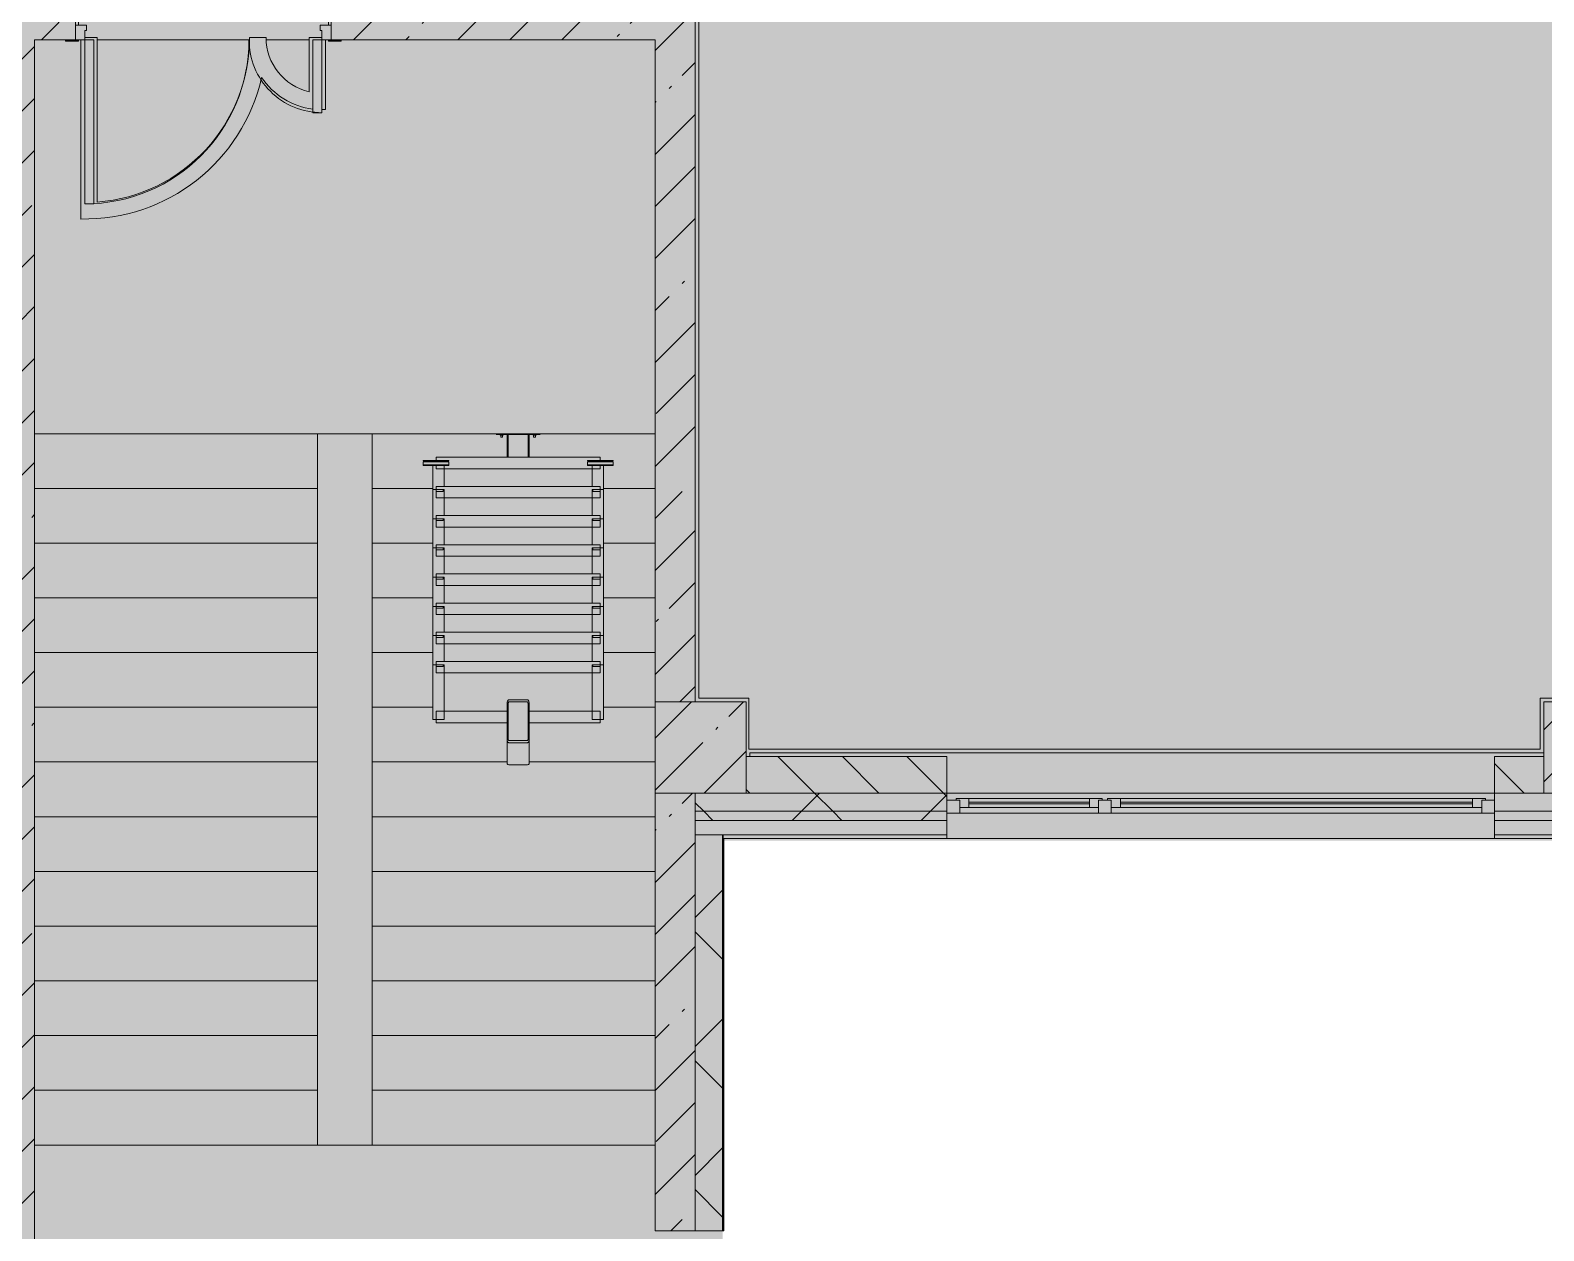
# Model space of a CAD drawing. Header units: millimetres. Extents: x 35224 to 234359, y -8553 to 29000.
# Drawn here: x 179405 to 187699, y 1150 to 7732 of the extents above; entities that cross this region are included whole.
import ezdxf

# ---------------------------------------------------------------- set-up
doc = ezdxf.new("R2010")
doc.units = ezdxf.units.MM
doc.linetypes.add('200_ШТРИХ__ш1_п0_6_', pattern=[800, 500, -300])
doc.layers.add('A-DETL-GENF-2', color=7, linetype='Continuous', lineweight=9, true_color=0xc0c0c0, transparency=0.4)
for name, color, linetype, lineweight in [('A-DETL-MBND-1', 7, '200_ШТРИХ__ш1_п0_6_', 9), ('A-WALL', 7, 'Continuous', 9), ('A-WALL-4', 7, 'Continuous', 5), ('I-WALL-3', 7, 'Continuous', 5), ('S-COLS-1', 7, 'Continuous', 5)]:
    doc.layers.add(name, color=color, linetype=linetype, lineweight=lineweight)
for name, color, linetype, lineweight, true_color in [('A-DOOR-3', 7, 'Continuous', 5, 0xe2e2e2), ('A-DOOR-4', 7, 'Continuous', 5, 0xb7b7b7), ('A-DOOR-FRAM-2', 7, 'Continuous', 5, 0xe2e2e2), ('A-DOOR-FRAM-4', 7, 'Continuous', 5, 0xb7b7b7), ('A-FLOR-1', 7, 'Continuous', 5, 0xb7b7b7), ('A-GENM-2', 7, 'Continuous', 5, 0x737373), ('A-GLAZ-2', 7, 'Continuous', 5, 0x737373), ('A-WALL-5', 7, 'Continuous', 5, 0x737373), ('A-WALL-6', 7, 'Continuous', 9, 0x737373), ('I-WALL-2', 7, 'Continuous', 5, 0x737373), ('S-COLS-2', 7, 'Continuous', 5, 0x737373), ('S-STRS-3', 7, 'Continuous', 5, 0x737373)]:
    doc.layers.add(name, color=color, linetype=linetype, lineweight=lineweight, true_color=true_color)
pattern_1 = [(45, (107348.7, 0), (-353.5534, 353.5534), []), (135, (107348.7, 0), (-353.5534, -353.5534), [])]
pattern_2 = [(45, (107348.7, 0), (-285.1231, 285.1231), []), (45, (107633.8, 0), (-285.1231, 285.1231), [504.031, -100.806, 16.764, -84.042])]

# ---------------------------------------------------------------- blocks, each defined once
blk = doc.blocks.new('BSC_Колонна _Прямоугольная - 500х500-V110-3_7_2_птичка')
at = {"layer": 'S-COLS-1'}
h = blk.add_hatch(dxfattribs=at)
h.set_pattern_fill('FP_81', color=256, style=0, pattern_type=2)
h.set_pattern_definition([(45, (-75730, -3800), (-285.1231, 285.1231), []), (45, (-75444.88, -3800), (-285.1231, 285.1231), [504.031, -100.806, 16.764, -84.042])])
h.paths.add_polyline_path([(-217, -250), (250, -250), (250, 250), (-250, 250), (-250, -250)])
at = {"layer": 'S-COLS-2'}
for p, q in [((250, 250), (-250, 250)), ((-250, 250), (-250, -250)), ((250, -250), (250, 250)), ((-250, -250), (250, -250))]:
    blk.add_line(p, q, dxfattribs=at)
blk = doc.blocks.new('BSC_Колонна _Прямоугольная - 500х500-V111-3_7_2_птичка')
at = {"layer": 'S-COLS-1'}
h = blk.add_hatch(dxfattribs=at)
h.set_pattern_fill('FP_82', color=256, style=0, pattern_type=2)
h.set_pattern_definition([(45, (-80600, -3800), (-285.1231, 285.1231), []), (45, (-80314.88, -3800), (-285.1231, 285.1231), [504.031, -100.806, 16.764, -84.042])])
h.paths.add_polyline_path([(-250, -250), (250, -250), (250, 250), (-250, 250)])
at = {"layer": 'S-COLS-2'}
for p, q in [((250, 250), (-250, 250)), ((-250, 250), (-250, -250)), ((250, -250), (250, 250)), ((-250, -250), (250, -250))]:
    blk.add_line(p, q, dxfattribs=at)
blk = doc.blocks.new('110_Дверь_СКБ_2Ст - Д-1 Лестничная клетка EIS60-24319353-3_7_2_птичка')
at = {"layer": 'A-DOOR-3'}
for points in [[(612.5, 1010), (612.5, 110), (662.5, 110), (662.5, 1010)], [(-631.1, 510), (-637.5, 510), (-637.5, 110), (-587.5, 110), (-587.5, 510)], [(712.5, 30), (697.5, 30), (697.5, -110), (712.5, -110)]]:
    blk.add_hatch(color=256, dxfattribs=at).paths.add_polyline_path(points)
h = blk.add_hatch(color=256, dxfattribs=at)
h.paths.add_polyline_path([(662.5, 110), (662.5, 60), (652.5, 60), (652.5, 30), (712.5, 30), (712.5, 110)])
h.paths.add_polyline_path([(-637.5, 110), (-687.5, 110), (-687.5, 30), (-627.5, 30), (-631.1, 60), (-637.5, 60)])
at = {"layer": 'A-DOOR-FRAM-2'}
for points in [[(-742.5, 118), (-742.5, 110), (-672.5, 110), (-672.5, 118)], [(697.5, 118), (697.5, 110), (767.5, 110), (767.5, 118)], [(-672.5, 30), (-687.5, 30), (-687.5, -110), (-672.5, -110)], [(-672.5, -110), (-742.5, -110), (-742.5, -118), (-672.5, -118)], [(697.5, -110), (697.5, -118), (767.5, -118), (767.5, -110)]]:
    blk.add_hatch(color=256, dxfattribs=at).paths.add_polyline_path(points)
at = {"layer": 'A-DOOR-4'}
for p, q in [((662.5, 1010), (612.5, 1010)), ((612.5, 1010), (612.5, 110)), ((662.5, 110), (662.5, 1010)), ((-637.5, 510), (-637.5, 110)), ((-587.5, 510), (-637.5, 510)), ((-587.5, 110), (-587.5, 510)), ((-637.5, 110), (-587.5, 110)), ((612.5, 110), (662.5, 110))]:
    blk.add_line(p, q, dxfattribs=at)
for centre, radius, start, end in [((662.5, 110), 900, 90, 180), ((-637.5, 110), 400, 360, 90)]:
    blk.add_arc(centre, radius, start, end, dxfattribs=at)
at = {"layer": 'A-DOOR-FRAM-4'}
for p, q in [((-672.5, 118), (-742.5, 118)), ((-742.5, 118), (-742.5, 110)), ((-742.5, 110), (-672.5, 110)), ((-637.5, 110), (-687.5, 110)), ((-687.5, 110), (-687.5, 30)), ((-672.5, 110), (-672.5, 118)), ((-637.5, 60), (-637.5, 110)), ((662.5, 110), (662.5, 60)), ((712.5, 110), (662.5, 110)), ((767.5, 118), (697.5, 118)), ((697.5, 118), (697.5, 110)), ((697.5, 110), (767.5, 110)), ((712.5, 30), (712.5, 110)), ((767.5, 110), (767.5, 118)), ((-687.5, 30), (-627.5, 30)), ((-672.5, 30), (-687.5, 30)), ((-687.5, 30), (-687.5, -110)), ((-672.5, -110), (-672.5, 30)), ((-627.5, 60), (-637.5, 60)), ((-627.5, 30), (-627.5, 60)), ((662.5, 60), (652.5, 60)), ((652.5, 60), (652.5, 30)), ((652.5, 30), (712.5, 30)), ((712.5, 30), (697.5, 30)), ((697.5, 30), (697.5, -110)), ((712.5, -110), (712.5, 30)), ((-672.5, -110), (-742.5, -110)), ((-742.5, -110), (-742.5, -118)), ((-742.5, -118), (-672.5, -118)), ((-687.5, -110), (-672.5, -110)), ((-672.5, -118), (-672.5, -110)), ((697.5, -110), (712.5, -110)), ((767.5, -110), (697.5, -110)), ((697.5, -110), (697.5, -118)), ((697.5, -118), (767.5, -118)), ((767.5, -118), (767.5, -110))]:
    blk.add_line(p, q, dxfattribs=at)
blk = doc.blocks.new('Анкер клиновой - Анкер клиновой МКТ В 10-10-16_85-V175-3_7_2_птичка')
at = {"layer": 'A-DETL-MBND-1'}
for p, q in [((74812, 5515.8), (74812, 5511.8)), ((74812, 5511.8), (74828, 5511.8)), ((74828, 5511.8), (74812, 5511.8)), ((74815, 5515.8), (74815, 5501.8)), ((74815, 5501.8), (74825, 5501.8)), ((74825, 5501.8), (74815, 5501.8)), ((74825, 5501.8), (74825, 5515.8)), ((74828, 5511.8), (74828, 5515.8))]:
    blk.add_line(p, q, dxfattribs=at)
blk = doc.blocks.new('ОМ_Полоса_Трапеция прямоугольная_Прокат_ГОСТ 103-2006 - ОМ_Полоса_Трапеция прямоугольная_Прокат_ГОСТ 103-2006-V176-3_7_2_птичка')
at = {"layer": 'A-GENM-2'}
for p, q in [((74280, 4243.3), (74280, 4253.3)), ((74280, 4253.3), (74320, 4253.3)), ((74320, 4243.3), (74280, 4243.3)), ((74320, 4253.3), (74320, 4243.3))]:
    blk.add_line(p, q, dxfattribs=at)
blk = doc.blocks.new('ОМ_Полоса_Трапеция прямоугольная_Прокат_ГОСТ 103-2006 - ОМ_Полоса_Трапеция прямоугольная_Прокат_ГОСТ 103-2006-V177-3_7_2_птичка')
at = {"layer": 'A-GENM-2'}
for p, q in [((74320, 4893.3), (74280, 4893.3)), ((74280, 4893.3), (74280, 4883.3)), ((74320, 4883.3), (74320, 4893.3)), ((74280, 4883.3), (74320, 4883.3))]:
    blk.add_line(p, q, dxfattribs=at)
blk = doc.blocks.new('ОМ_Полоса_Трапеция прямоугольная_Прокат_ГОСТ 103-2006 - ОМ_Полоса_Трапеция прямоугольная_Прокат_ГОСТ 103-2006-V178-3_7_2_птичка')
at = {"layer": 'A-GENM-2'}
for p, q in [((74320, 5053.3), (74280, 5053.3)), ((74280, 5053.3), (74280, 5043.3)), ((74280, 5043.3), (74320, 5043.3)), ((74320, 5043.3), (74320, 5053.3))]:
    blk.add_line(p, q, dxfattribs=at)
blk = doc.blocks.new('ОМ_Полоса_Трапеция прямоугольная_Прокат_ГОСТ 103-2006 - ОМ_Полоса_Трапеция прямоугольная_Прокат_ГОСТ 103-2006-V179-3_7_2_птичка')
at = {"layer": 'A-GENM-2'}
for p, q in [((74320, 5213.3), (74280, 5213.3)), ((74280, 5213.3), (74280, 5203.3)), ((74280, 5203.3), (74320, 5203.3)), ((74320, 5203.3), (74320, 5213.3))]:
    blk.add_line(p, q, dxfattribs=at)
blk = doc.blocks.new('ОМ_Полоса_Прокат_ГОСТ 103-2006 - ОМ_Полоса_Прокат_ГОСТ 103-2006-V180-3_7_2_птичка')
at = {"layer": 'A-GENM-2'}
for p, q in [((74350, 5373.3), (74210, 5373.3)), ((74210, 5373.3), (74210, 5370.3)), ((74210, 5370.3), (74350, 5370.3)), ((74350, 5370.3), (74350, 5373.3))]:
    blk.add_line(p, q, dxfattribs=at)
blk = doc.blocks.new('ОМ_Полоса_Прокат_ГОСТ 103-2006 - ОМ_Полоса_Прокат_ГОСТ 103-2006-V181-3_7_2_птичка')
at = {"layer": 'A-GENM-2'}
for p, q in [((74210, 5365.9), (74350, 5365.9)), ((74210, 5349), (74210, 5365.9)), ((74350, 5349), (74210, 5349)), ((74210, 5349), (74210, 5345.6)), ((74210, 5345.6), (74350, 5345.6)), ((74350, 5365.9), (74350, 5349)), ((74350, 5345.6), (74350, 5349))]:
    blk.add_line(p, q, dxfattribs=at)
blk = doc.blocks.new('ОМ_Полоса_Трапеция прямоугольная_Прокат_ГОСТ 103-2006 - ОМ_Полоса_Трапеция прямоугольная_Прокат_ГОСТ 103-2006-V182-3_7_2_птичка')
at = {"layer": 'A-GENM-2'}
for p, q in [((75140, 4243.3), (75140, 4253.3)), ((75140, 4253.3), (75180, 4253.3)), ((75180, 4243.3), (75140, 4243.3)), ((75180, 4253.3), (75180, 4243.3))]:
    blk.add_line(p, q, dxfattribs=at)
blk = doc.blocks.new('ОМ_Полоса_Трапеция прямоугольная_Прокат_ГОСТ 103-2006 - ОМ_Полоса_Трапеция прямоугольная_Прокат_ГОСТ 103-2006-V183-3_7_2_птичка')
at = {"layer": 'A-GENM-2'}
for p, q in [((75140, 4893.3), (75140, 4883.3)), ((75180, 4893.3), (75140, 4893.3)), ((75180, 4883.3), (75180, 4893.3)), ((75140, 4883.3), (75180, 4883.3))]:
    blk.add_line(p, q, dxfattribs=at)
blk = doc.blocks.new('ОМ_Полоса_Трапеция прямоугольная_Прокат_ГОСТ 103-2006 - ОМ_Полоса_Трапеция прямоугольная_Прокат_ГОСТ 103-2006-V184-3_7_2_птичка')
at = {"layer": 'A-GENM-2'}
for p, q in [((75140, 5053.3), (75140, 5043.3)), ((75180, 5053.3), (75140, 5053.3)), ((75140, 5043.3), (75180, 5043.3)), ((75180, 5043.3), (75180, 5053.3))]:
    blk.add_line(p, q, dxfattribs=at)
blk = doc.blocks.new('ОМ_Полоса_Трапеция прямоугольная_Прокат_ГОСТ 103-2006 - ОМ_Полоса_Трапеция прямоугольная_Прокат_ГОСТ 103-2006-V185-3_7_2_птичка')
at = {"layer": 'A-GENM-2'}
for p, q in [((75140, 5213.3), (75140, 5203.3)), ((75180, 5213.3), (75140, 5213.3)), ((75140, 5203.3), (75180, 5203.3)), ((75180, 5203.3), (75180, 5213.3))]:
    blk.add_line(p, q, dxfattribs=at)
blk = doc.blocks.new('ОМ_Полоса_Прокат_ГОСТ 103-2006 - ОМ_Полоса_Прокат_ГОСТ 103-2006-V186-3_7_2_птичка')
at = {"layer": 'A-GENM-2'}
for p, q in [((75110, 5373.3), (75110, 5370.3)), ((75250, 5373.3), (75110, 5373.3)), ((75110, 5370.3), (75250, 5370.3)), ((75250, 5370.3), (75250, 5373.3))]:
    blk.add_line(p, q, dxfattribs=at)
blk = doc.blocks.new('ОМ_Полоса_Прокат_ГОСТ 103-2006 - ОМ_Полоса_Прокат_ГОСТ 103-2006-V187-3_7_2_птичка')
at = {"layer": 'A-GENM-2'}
for p, q in [((75110, 5365.9), (75250, 5365.9)), ((75110, 5349), (75110, 5365.9)), ((75110, 5349), (75110, 5345.6)), ((75250, 5349), (75110, 5349)), ((75110, 5345.6), (75250, 5345.6)), ((75250, 5365.9), (75250, 5349)), ((75250, 5345.6), (75250, 5349))]:
    blk.add_line(p, q, dxfattribs=at)
blk = doc.blocks.new('ОМ_Труба_ГОСТ 8639-82 - ОМ_Труба_ГОСТ 8639-82-V188-3_7_2_птичка')
at = {"layer": 'A-GENM-2'}
for p, q in [((74670, 3843.3), (74670, 4043.4)), ((74676, 4043.4), (74676, 3843.3)), ((74679, 4061), (74781, 4061)), ((74781, 4049.3), (74679, 4049.3)), ((74784, 3843.3), (74784, 4043.4)), ((74790, 4043.4), (74790, 3843.3)), ((74670, 3843.3), (74670, 3709.3)), ((74679, 3837.4), (74781, 3837.4)), ((74781, 3825.6), (74679, 3825.6)), ((74790, 3709.3), (74790, 3843.3)), ((74781, 3704.7), (74679, 3704.7))]:
    blk.add_line(p, q, dxfattribs=at)
at = {"layer": 'A-GENM-2', "flags": 128}
for points in [[(74670, 4043.4), (74670.2, 4046.8), (74670.7, 4050.1), (74671.5, 4053.2), (74672.6, 4055.9), (74674, 4058.1), (74675.6, 4059.7), (74677.2, 4060.7), (74679, 4061)], [(74679, 4049.3), (74678.4, 4049.1), (74677.9, 4048.8), (74677.3, 4048.3), (74676.9, 4047.5), (74676.5, 4046.6), (74676.2, 4045.6), (74676.1, 4044.5), (74676, 4043.4)], [(74781, 4061), (74782.8, 4060.7), (74784.4, 4059.7), (74786, 4058.1), (74787.4, 4055.9), (74788.5, 4053.2), (74789.3, 4050.1), (74789.8, 4046.8), (74790, 4043.4)], [(74784, 4043.4), (74783.9, 4044.5), (74783.8, 4045.6), (74783.5, 4046.6), (74783.1, 4047.5), (74782.7, 4048.3), (74782.1, 4048.8), (74781.6, 4049.1), (74781, 4049.3)], [(74679, 3825.6), (74677.2, 3826), (74675.6, 3827), (74674, 3828.6), (74672.6, 3830.8), (74671.5, 3833.5), (74670.7, 3836.5), (74670.2, 3839.9), (74670, 3843.3)], [(74676, 3843.3), (74676.1, 3842.1), (74676.2, 3841), (74676.5, 3840), (74676.9, 3839.1), (74677.3, 3838.4), (74677.9, 3837.9), (74678.4, 3837.5), (74679, 3837.4)], [(74790, 3843.3), (74789.8, 3839.9), (74789.3, 3836.5), (74788.5, 3833.5), (74787.4, 3830.8), (74786, 3828.6), (74784.4, 3827), (74782.8, 3826), (74781, 3825.6)], [(74781, 3837.4), (74781.6, 3837.5), (74782.1, 3837.9), (74782.7, 3838.4), (74783.1, 3839.1), (74783.5, 3840), (74783.8, 3841), (74783.9, 3842.1), (74784, 3843.3)]]:
    blk.add_lwpolyline(points, dxfattribs=at)
at = {"layer": 'A-GENM-2'}
for centre, start_param, end_param in [((74679, 3761.3), 2.617994, 3.141593), ((74781, 3761.3), 0, 0.523599), ((74679, 3709.3), 3.141593, 4.712389), ((74781, 3709.3), 4.712389, 6.283185)]:
    blk.add_ellipse(centre, major_axis=(9, 0), ratio=0.509802, start_param=start_param, end_param=end_param, dxfattribs=at)
blk = doc.blocks.new('ОМ_Уголок_ГОСТ 8509-93 - ОМ_Уголок_ГОСТ 8509-93-V189-3_7_2_птичка')
at = {"layer": 'A-GENM-2'}
for p, q in [((0, 45.2), (0, -17.8)), ((390, 45.2), (0, 45.2)), ((900, 45.2), (510, 45.2)), ((900, -17.8), (900, 45.2)), ((0, -17.8), (390, -17.8)), ((510, -17.8), (900, -17.8))]:
    blk.add_line(p, q, dxfattribs=at)
blk = doc.blocks.new('ОМ_Уголок_ГОСТ 8509-93 - ОМ_Уголок_ГОСТ 8509-93-V190-3_7_2_птичка')
at = {"layer": 'A-GENM-2'}
for p, q in [((0, 45.2), (0, -17.8)), ((900, 45.2), (0, 45.2)), ((900, -17.8), (900, 45.2)), ((0, -17.8), (900, -17.8))]:
    blk.add_line(p, q, dxfattribs=at)
blk = doc.blocks.new('ОМ_Уголок_ГОСТ 8509-93 - ОМ_Уголок_ГОСТ 8509-93-V191-3_7_2_птичка')
at = {"layer": 'A-GENM-2'}
for p, q in [((0, 45.2), (0, -17.8)), ((300, 45.2), (0, 45.2)), ((300, -17.8), (300, 45.2)), ((0, -17.8), (300, -17.8))]:
    blk.add_line(p, q, dxfattribs=at)
blk = doc.blocks.new('ОМ_Уголок_ГОСТ 8509-93 - ОМ_Уголок_ГОСТ 8509-93-V192-3_7_2_птичка')
at = {"layer": 'A-GENM-2'}
for p, q in [((0, 45.2), (0, -17.8)), ((300, 45.2), (0, 45.2)), ((300, -17.8), (300, 45.2)), ((0, -17.8), (298.7, -17.8))]:
    blk.add_line(p, q, dxfattribs=at)
blk = doc.blocks.new('ОМ_Уголок_ГОСТ 8509-93 - ОМ_Уголок_ГОСТ 8509-93-V193-3_7_2_птичка')
at = {"layer": 'A-GENM-2'}
for p, q in [((0, 45.2), (0, -17.8)), ((142.2, 45.2), (0, 45.2)), ((0, -17.8), (160, -17.8))]:
    blk.add_line(p, q, dxfattribs=at)
blk = doc.blocks.new('ОМ_Уголок_ГОСТ 8509-93 - ОМ_Уголок_ГОСТ 8509-93-V194-3_7_2_птичка')
at = {"layer": 'A-GENM-2'}
for p, q in [((300, 45.2), (157.8, 45.2)), ((300, -17.8), (300, 45.2)), ((140, -17.8), (300, -17.8))]:
    blk.add_line(p, q, dxfattribs=at)
blk = doc.blocks.new('ОМ_Уголок_ГОСТ 8509-93 - ОМ_Уголок_ГОСТ 8509-93-V195-3_7_2_птичка')
at = {"layer": 'A-GENM-2'}
for p, q in [((0, 45.2), (0, 27.8)), ((900, 45.2), (0, 45.2)), ((0, 7.4), (0, -17.8)), ((900, 27.8), (900, 45.2)), ((900, -17.8), (900, 7.4)), ((0, -17.8), (900, -17.8))]:
    blk.add_line(p, q, dxfattribs=at)
blk = doc.blocks.new('ОМ_Уголок_ГОСТ 8509-93 - ОМ_Уголок_ГОСТ 8509-93-V196-3_7_2_птичка')
at = {"layer": 'A-GENM-2'}
for p, q in [((0, 45.2), (0, -17.8)), ((7.4, 45.2), (0, 45.2)), ((142.2, 45.2), (27.8, 45.2)), ((0, -17.8), (7.4, -17.8)), ((27.8, -17.8), (160, -17.8))]:
    blk.add_line(p, q, dxfattribs=at)
blk = doc.blocks.new('ОМ_Уголок_ГОСТ 8509-93 - ОМ_Уголок_ГОСТ 8509-93-V197-3_7_2_птичка')
at = {"layer": 'A-GENM-2'}
for p, q in [((272.2, 45.2), (157.8, 45.2)), ((300, 45.2), (292.6, 45.2)), ((300, -17.8), (300, 45.2)), ((140, -17.8), (272.2, -17.8)), ((292.6, -17.8), (300, -17.8))]:
    blk.add_line(p, q, dxfattribs=at)
blk = doc.blocks.new('ОМ_Труба_ГОСТ 8639-82 - ОМ_Труба_ГОСТ 8639-82-V198-3_7_2_птичка')
at = {"layer": 'A-DETL-MBND-1'}
for p, q in [((74670, 5515.8), (74670, 5391.1)), ((74676, 5391.1), (74676, 5515.8)), ((74784, 5391.1), (74784, 5515.8)), ((74790, 5391.1), (74790, 5515.8))]:
    blk.add_line(p, q, dxfattribs=at)
blk = doc.blocks.new('ОМ_Уголок_ГОСТ 8510-86 - ОМ_Уголок_ГОСТ 8510-86-V199-3_7_2_птичка')
at = {"layer": 'A-DETL-MBND-1'}
blk.add_line((0, 0), (240, 0), dxfattribs=at)
blk = doc.blocks.new('120_Окно_СКБ_2Ст - 120_Окно_СКБ_2Ст 3000х2500 _мал_створка слева_-22809161-3_7_2_птичка')
at = {"layer": 'A-GLAZ-2'}
for p, q in [((-1500, -75), (-1500, -5)), ((-1500, -5), (-1430, -5)), ((1500, -5), (-1500, -5)), ((-1430, -75), (-1500, -75)), ((-1500, -75), (-1450, -75)), ((-1430, -75), (-1450, -75)), ((-1450, -75), (-1450, -85)), ((-1430, -5), (-1430, -75)), ((600, -35), (-1430, -35)), ((-1430, -35), (-1430, -75)), ((-1380, -85), (-1380, -35)), ((-1380, -55), (550, -55)), ((550, -65), (-1380, -65)), ((550, -85), (550, -35)), ((600, -75), (600, -5)), ((600, -5), (670, -5)), ((600, -75), (600, -35)), ((670, -75), (600, -75)), ((620, -75), (600, -75)), ((620, -75), (650, -75)), ((620, -85), (620, -75)), ((670, -75), (650, -75)), ((650, -75), (650, -85)), ((670, -5), (670, -75)), ((1430, -35), (670, -35)), ((670, -35), (670, -75)), ((720, -85), (720, -35)), ((720, -55), (1380, -55)), ((1380, -65), (720, -65)), ((1380, -85), (1380, -35)), ((1430, -75), (1430, -5)), ((1430, -5), (1500, -5)), ((1430, -75), (1430, -35)), ((1500, -75), (1430, -75)), ((1450, -75), (1430, -75)), ((1450, -75), (1500, -75)), ((1450, -85), (1450, -75)), ((1500, -5), (1500, -75)), ((-1450, -85), (620, -85)), ((620, -85), (-1450, -85)), ((650, -85), (1450, -85)), ((1450, -85), (650, -85))]:
    blk.add_line(p, q, dxfattribs=at)

msp = doc.modelspace()

# ---------------------------------------------------------------- hatches: boundary and pattern name
at = {"layer": 'A-DETL-GENF-2'}
msp.add_hatch(color=256, dxfattribs=at).paths.add_polyline_path([(178200.6, -251.7), (183198.7, -251.7), (183198.7, 3288.3), (191918.7, 3288.3), (191918.7, 27348.3), (149258.7, 27348.3), (149258.7, 23888.3), (145658.8, 23888.3), (145658.8, -251.7), (177268.4, -251.7)])
at = {"layer": 'A-WALL-4'}
h = msp.add_hatch(dxfattribs=at)
h.set_pattern_fill('FP_91', color=256, style=0, pattern_type=2)
h.set_pattern_definition([(135, (107348.7, 0), (-176.7767, -176.7767), [])])
h.paths.add_polyline_path([(191448.7, 3550), (191548.7, 3550), (191548.7, 3750), (191448.7, 3750), (191448.7, 3701.2)])
h.paths.add_polyline_path([(190319.3, 3550), (190548.7, 3550), (190548.7, 3750), (189648.7, 3750), (189648.7, 3550)])
h.paths.add_polyline_path([(184428.7, 3550), (184428.7, 3750), (183328.7, 3750), (183328.7, 3550), (183793.9, 3550)])
h.paths.add_polyline_path([(188198.7, 3550), (188748.7, 3550), (188748.7, 3750), (188198.7, 3750), (188198.7, 3666.7)])
h.paths.add_polyline_path([(187428.7, 3550), (187698.7, 3550), (187698.7, 3750), (187428.7, 3750)])
h = msp.add_hatch(dxfattribs=at)
h.set_pattern_fill('FP_93', color=256, style=0, pattern_type=2)
h.set_pattern_definition(pattern_1)
h.paths.add_polyline_path([(191918.7, 3450), (191918.7, 3550), (191448.7, 3550), (191448.7, 3450), (191717.6, 3450)])
h.paths.add_polyline_path([(183048.7, 3450), (184428.7, 3450), (184428.7, 3550), (183048.7, 3550)])
h.paths.add_polyline_path([(187428.7, 3450), (188748.7, 3450), (188748.7, 3550), (187428.7, 3550)])
h.paths.add_polyline_path([(190319.3, 3450), (190548.7, 3450), (190548.7, 3550), (189648.7, 3550), (189648.7, 3450)])
h = msp.add_hatch(dxfattribs=at)
h.set_pattern_fill('FP_93', color=256, style=0, pattern_type=2)
h.set_pattern_definition(pattern_1)
h.paths.add_polyline_path([(183239.2, 3400), (184428.7, 3400), (184428.7, 3450), (183048.7, 3450), (183048.7, 3400), (183198.7, 3400)])
h.paths.add_polyline_path([(191918.7, 3400), (191918.7, 3450), (191448.7, 3450), (191448.7, 3400), (191717.6, 3400)])
h.paths.add_polyline_path([(190319.3, 3400), (190548.7, 3400), (190548.7, 3450), (189648.7, 3450), (189648.7, 3400)])
h.paths.add_polyline_path([(187428.7, 3400), (188748.7, 3400), (188748.7, 3450), (187428.7, 3450)])
h = msp.add_hatch(dxfattribs=at)
h.set_pattern_fill('FP_93', color=256, style=0, pattern_type=2)
h.set_pattern_definition(pattern_1)
h.paths.add_polyline_path([(183048.7, -250), (183198.7, -250), (183198.7, 350), (183048.7, 350), (183048.7, -100)])
h.paths.add_polyline_path([(183048.7, 1150), (183198.7, 1150), (183198.7, 3320), (183048.7, 3320), (183048.7, 1965.8)])
at = {"layer": 'I-WALL-3'}
h = msp.add_hatch(dxfattribs=at)
h.set_pattern_fill('FP_89', color=256, style=0, pattern_type=2)
h.set_pattern_definition(pattern_2)
h.paths.add_polyline_path([(181108.7, 7680), (182828.7, 7680), (182828.7, 7900), (181053.7, 7900), (181053.7, 7680)])
h.paths.add_polyline_path([(179598.7, 7680), (179653.7, 7680), (179653.7, 7900), (179208.7, 7900), (179208.7, 7680), (179428.7, 7680)])
h = msp.add_hatch(dxfattribs=at)
h.set_pattern_fill('FP_89', color=256, style=0, pattern_type=2)
h.set_pattern_definition(pattern_2)
h.paths.add_polyline_path([(183048.7, 120), (183048.7, 350), (182828.7, 350), (182828.7, 120), (182861.7, 120)])
h.paths.add_polyline_path([(182861.7, 1150), (183048.7, 1150), (183048.7, 3550), (182828.7, 3550), (182828.7, 1150)])
h.paths.add_polyline_path([(182861.7, 4050), (183048.7, 4050), (183048.7, 7900), (182828.7, 7900), (182828.7, 4050)])
h = msp.add_hatch(dxfattribs=at)
h.set_pattern_fill('FP_89', color=256, style=0, pattern_type=2)
h.set_pattern_definition(pattern_2)
h.paths.add_polyline_path([(179208.7, 120), (179428.7, 120), (179428.7, 7680), (179208.7, 7680), (179208.7, 1965.8)])

# ---------------------------------------------------------------- linework, layer by layer
at = {"layer": 'A-DETL-MBND-1'}
msp.add_line((182828.7, 535), (182828.7, 1150), dxfattribs=at)
at = {"layer": 'A-FLOR-1'}
for p, q in [((183069.7, 9100), (183069.7, 4070)), ((179682.2, 7680), (179682.2, 6697.1)), ((179772.2, 7691.9), (179703.7, 7691.9)), ((179772.2, 6789.7), (179772.2, 7691.9)), ((179772.2, 7680), (180606.5, 7680)), ((180697.2, 7691.9), (180607.2, 7691.9)), ((180698.3, 7680), (180933.4, 7680)), ((181003.7, 7691.9), (180933.4, 7691.9)), ((180933.4, 7691.9), (180933.4, 7394.8)), ((181023.4, 7297.5), (181023.4, 7680)), ((183069.7, 4070), (183343.7, 4070)), ((183343.7, 4070), (183343.7, 3791)), ((187678.7, 3791), (187678.7, 4070)), ((187678.7, 4070), (188218.7, 4070)), ((183343.7, 3791), (187678.7, 3791))]:
    msp.add_line(p, q, dxfattribs=at)
for centre, radius, start, end in [((179702.2, 7691.9), 905, 274.43687, 360), ((181002.2, 7691.9), 305, 180, 256.9573), ((179702.2, 7691.9), 995, 268.8489, 347.32946), ((181002.2, 7691.9), 395, 213.54048, 262.94436), ((181002.2, 7691.9), 395, 270.21425, 273.07201)]:
    msp.add_arc(centre, radius, start, end, dxfattribs=at)
at = {"layer": 'A-WALL'}
msp.add_line((183201.7, 1150), (183201.7, 3296.6), dxfattribs=at)
at = {"layer": 'A-WALL-4'}
msp.add_line((183206.7, 1150), (183206.7, 3300), dxfattribs=at)
at = {"layer": 'A-WALL-5'}
for p, q in [((184428.7, 3750), (183328.7, 3750)), ((184428.7, 3300), (184428.7, 3750)), ((187428.7, 3750), (187428.7, 3300)), ((187698.7, 3750), (187428.7, 3750)), ((183048.7, 3550), (183048.7, 3320)), ((184428.7, 3550), (187428.7, 3550)), ((192300.3, 3300), (183206.7, 3300)), ((183048.7, 1150), (183206.7, 1150))]:
    msp.add_line(p, q, dxfattribs=at)
at = {"layer": 'A-WALL-6'}
for p, q in [((184428.7, 3550), (183328.7, 3550)), ((187698.7, 3550), (187428.7, 3550)), ((183048.7, 3450), (184428.7, 3450)), ((187428.7, 3450), (188748.7, 3450)), ((183048.7, 3400), (184428.7, 3400)), ((183048.7, 3320), (183048.7, 1150)), ((183048.7, 3320), (184428.7, 3320)), ((183198.7, 1150), (183198.7, 3320)), ((183201.7, 3300), (183201.7, 3320)), ((187428.7, 3400), (188748.7, 3400)), ((187428.7, 3320), (188748.7, 3320)), ((183206.7, 3300), (183201.7, 3300))]:
    msp.add_line(p, q, dxfattribs=at)
at = {"layer": 'I-WALL-2'}
for p, q in [((183048.7, 4050), (183048.7, 7900)), ((179428.7, 120), (179428.7, 7680)), ((179428.7, 7680), (179598.7, 7680)), ((180606.5, 7680), (179772.2, 7680)), ((180933.4, 7680), (180698.3, 7680)), ((181108.7, 7680), (182828.7, 7680)), ((182828.7, 7680), (182828.7, 4050)), ((183348.7, 3770), (187698.7, 3770)), ((183348.7, 3770), (183348.7, 3750)), ((182828.7, 3550), (182828.7, 1150)), ((187428.7, 3550), (184428.7, 3550)), ((182828.7, 1150), (183048.7, 1150))]:
    msp.add_line(p, q, dxfattribs=at)
at = {"layer": 'S-STRS-3'}
for p, q in [((180606.5, 7680), (179772.2, 7680)), ((180933.4, 7680), (180698.3, 7680)), ((179428.7, 5520), (180978.7, 5520)), ((179428.7, 5520), (180978.7, 5520)), ((180978.7, 5520), (182828.7, 5520)), ((180978.7, 5220), (180978.7, 5520)), ((181278.7, 5520), (181278.7, 5220)), ((179428.7, 5220), (180978.7, 5220)), ((179428.7, 5220), (180978.7, 5220)), ((180978.7, 4920), (180978.7, 5220)), ((181278.7, 5220), (181278.7, 4920)), ((181610.9, 5220), (181278.7, 5220)), ((181610.9, 5220), (181278.7, 5220)), ((182828.7, 5220), (182546.5, 5220)), ((182828.7, 5220), (182546.5, 5220)), ((179428.7, 4920), (180978.7, 4920)), ((179428.7, 4920), (180978.7, 4920)), ((180978.7, 4620), (180978.7, 4920)), ((181278.7, 4920), (181278.7, 4620)), ((181610.9, 4920), (181278.7, 4920)), ((181610.9, 4920), (181278.7, 4920)), ((182828.7, 4920), (182546.5, 4920)), ((182828.7, 4920), (182546.5, 4920)), ((179428.7, 4620), (180978.7, 4620)), ((179428.7, 4620), (180978.7, 4620)), ((180978.7, 4320), (180978.7, 4620)), ((181278.7, 4620), (181278.7, 4320)), ((181610.9, 4620), (181278.7, 4620)), ((181610.9, 4620), (181278.7, 4620)), ((182828.7, 4620), (182546.5, 4620)), ((182828.7, 4620), (182546.5, 4620)), ((179428.7, 4320), (180978.7, 4320)), ((179428.7, 4320), (180978.7, 4320)), ((180978.7, 4020), (180978.7, 4320)), ((181278.7, 4320), (181278.7, 4020)), ((181610.9, 4320), (181278.7, 4320)), ((181610.9, 4320), (181278.7, 4320)), ((182828.7, 4320), (182546.5, 4320)), ((182828.7, 4320), (182546.5, 4320)), ((179428.7, 4020), (180978.7, 4020)), ((179428.7, 4020), (180978.7, 4020)), ((180978.7, 3720), (180978.7, 4020)), ((181278.7, 4020), (181278.7, 3720)), ((181610.9, 4020), (181278.7, 4020)), ((181610.9, 4020), (181278.7, 4020)), ((182828.7, 4020), (182546.5, 4020)), ((182828.7, 4020), (182546.5, 4020)), ((179428.7, 3720), (180978.7, 3720)), ((179428.7, 3720), (180978.7, 3720)), ((180978.7, 3420), (180978.7, 3720)), ((181278.7, 3720), (181278.7, 3420)), ((182020, 3720), (181278.7, 3720)), ((182020, 3720), (181278.7, 3720)), ((182828.7, 3720), (182137.3, 3720)), ((182828.7, 3720), (182137.3, 3720)), ((179428.7, 3420), (180978.7, 3420)), ((179428.7, 3420), (180978.7, 3420)), ((180978.7, 3120), (180978.7, 3420)), ((181278.7, 3420), (181278.7, 3120)), ((182828.7, 3420), (181278.7, 3420)), ((182828.7, 3420), (181278.7, 3420)), ((179428.7, 3120), (180978.7, 3120)), ((179428.7, 3120), (180978.7, 3120)), ((180978.7, 2820), (180978.7, 3120)), ((181278.7, 3120), (181278.7, 2820)), ((182828.7, 3120), (181278.7, 3120)), ((182828.7, 3120), (181278.7, 3120)), ((179428.7, 2820), (180978.7, 2820)), ((179428.7, 2820), (180978.7, 2820)), ((180978.7, 2520), (180978.7, 2820)), ((181278.7, 2820), (181278.7, 2520)), ((182828.7, 2820), (181278.7, 2820)), ((182828.7, 2820), (181278.7, 2820)), ((179428.7, 2520), (180978.7, 2520)), ((179428.7, 2520), (180978.7, 2520)), ((180978.7, 2220), (180978.7, 2520)), ((181278.7, 2520), (181278.7, 2220)), ((182828.7, 2520), (181278.7, 2520)), ((182828.7, 2520), (181278.7, 2520)), ((179428.7, 2220), (180978.7, 2220)), ((179428.7, 2220), (180978.7, 2220)), ((180978.7, 1920), (180978.7, 2220)), ((181278.7, 2220), (181278.7, 1920)), ((182828.7, 2220), (181278.7, 2220)), ((182828.7, 2220), (181278.7, 2220)), ((179428.7, 1920), (180978.7, 1920)), ((179428.7, 1920), (180978.7, 1920)), ((180978.7, 1620), (180978.7, 1920)), ((181278.7, 1920), (181278.7, 1620)), ((182828.7, 1920), (181278.7, 1920)), ((182828.7, 1920), (181278.7, 1920)), ((179428.7, 1620), (180978.7, 1620)), ((179428.7, 1620), (180978.7, 1620)), ((181278.7, 1620), (180978.7, 1620)), ((182828.7, 1620), (181278.7, 1620)), ((182828.7, 1620), (181278.7, 1620))]:
    msp.add_line(p, q, dxfattribs=at)

# ---------------------------------------------------------------- block references
at = {"layer": 'A-DETL-MBND-1', "extrusion": (0, 0, -1)}
msp.add_blockref('ОМ_Уголок_ГОСТ 8510-86 - ОМ_Уголок_ГОСТ 8510-86-V199-3_7_2_птичка', (-182198.7, 5515.8), dxfattribs=at)
at = {"layer": 'A-DETL-MBND-1'}
for name, p in [('Анкер клиновой - Анкер клиновой МКТ В 10-10-16_85-V175-3_7_2_птичка', (107168.7, 0)), ('ОМ_Труба_ГОСТ 8639-82 - ОМ_Труба_ГОСТ 8639-82-V198-3_7_2_птичка', (107348.7, 0)), ('Анкер клиновой - Анкер клиновой МКТ В 10-10-16_85-V175-3_7_2_птичка', (107348.7, 0))]:
    msp.add_blockref(name, p, dxfattribs=at)
at = {"layer": 'A-DOOR-4', "rotation": 180}
msp.add_blockref('110_Дверь_СКБ_2Ст - Д-1 Лестничная клетка EIS60-24319353-3_7_2_птичка', (180366.2, 7790), dxfattribs=at)
at = {"layer": 'A-GENM-2', "extrusion": (0, 0, -1)}
for name, p, rotation in [('ОМ_Уголок_ГОСТ 8509-93 - ОМ_Уголок_ГОСТ 8509-93-V195-3_7_2_птичка', (-181628.7, 5373.3), 180), ('ОМ_Уголок_ГОСТ 8509-93 - ОМ_Уголок_ГОСТ 8509-93-V197-3_7_2_птичка', (-181628.7, 5073.3), 90.00000000000087), ('ОМ_Уголок_ГОСТ 8509-93 - ОМ_Уголок_ГОСТ 8509-93-V196-3_7_2_птичка', (-182528.7, 5373.3), 270.0000000000007), ('ОМ_Уголок_ГОСТ 8509-93 - ОМ_Уголок_ГОСТ 8509-93-V190-3_7_2_птичка', (-181628.7, 5213.3), 180), ('ОМ_Уголок_ГОСТ 8509-93 - ОМ_Уголок_ГОСТ 8509-93-V194-3_7_2_птичка', (-181628.7, 4913.3), 90.00000000000087), ('ОМ_Уголок_ГОСТ 8509-93 - ОМ_Уголок_ГОСТ 8509-93-V193-3_7_2_птичка', (-182528.7, 5213.3), 270.0000000000007), ('ОМ_Уголок_ГОСТ 8509-93 - ОМ_Уголок_ГОСТ 8509-93-V190-3_7_2_птичка', (-181628.7, 5053.3), 180), ('ОМ_Уголок_ГОСТ 8509-93 - ОМ_Уголок_ГОСТ 8509-93-V194-3_7_2_птичка', (-181628.7, 4753.3), 90.00000000000087), ('ОМ_Уголок_ГОСТ 8509-93 - ОМ_Уголок_ГОСТ 8509-93-V193-3_7_2_птичка', (-182528.7, 5053.3), 270.0000000000007), ('ОМ_Уголок_ГОСТ 8509-93 - ОМ_Уголок_ГОСТ 8509-93-V194-3_7_2_птичка', (-181628.7, 4593.3), 90.00000000000087), ('ОМ_Уголок_ГОСТ 8509-93 - ОМ_Уголок_ГОСТ 8509-93-V190-3_7_2_птичка', (-181628.7, 4893.3), 180), ('ОМ_Уголок_ГОСТ 8509-93 - ОМ_Уголок_ГОСТ 8509-93-V193-3_7_2_птичка', (-182528.7, 4893.3), 270.0000000000007), ('ОМ_Уголок_ГОСТ 8509-93 - ОМ_Уголок_ГОСТ 8509-93-V194-3_7_2_птичка', (-181628.7, 4433.3), 90.00000000000087), ('ОМ_Уголок_ГОСТ 8509-93 - ОМ_Уголок_ГОСТ 8509-93-V190-3_7_2_птичка', (-181628.7, 4733.3), 180), ('ОМ_Уголок_ГОСТ 8509-93 - ОМ_Уголок_ГОСТ 8509-93-V193-3_7_2_птичка', (-182528.7, 4733.3), 270.0000000000007), ('ОМ_Уголок_ГОСТ 8509-93 - ОМ_Уголок_ГОСТ 8509-93-V194-3_7_2_птичка', (-181628.7, 4273.3), 90.00000000000087), ('ОМ_Уголок_ГОСТ 8509-93 - ОМ_Уголок_ГОСТ 8509-93-V190-3_7_2_птичка', (-181628.7, 4573.3), 180), ('ОМ_Уголок_ГОСТ 8509-93 - ОМ_Уголок_ГОСТ 8509-93-V193-3_7_2_птичка', (-182528.7, 4573.3), 270.0000000000007), ('ОМ_Уголок_ГОСТ 8509-93 - ОМ_Уголок_ГОСТ 8509-93-V194-3_7_2_птичка', (-181628.7, 4113.3), 90.00000000000087), ('ОМ_Уголок_ГОСТ 8509-93 - ОМ_Уголок_ГОСТ 8509-93-V190-3_7_2_птичка', (-181628.7, 4413.3), 180), ('ОМ_Уголок_ГОСТ 8509-93 - ОМ_Уголок_ГОСТ 8509-93-V193-3_7_2_птичка', (-182528.7, 4413.3), 270.0000000000007), ('ОМ_Уголок_ГОСТ 8509-93 - ОМ_Уголок_ГОСТ 8509-93-V192-3_7_2_птичка', (-181628.7, 3953.3), 90.00000000000087), ('ОМ_Уголок_ГОСТ 8509-93 - ОМ_Уголок_ГОСТ 8509-93-V190-3_7_2_птичка', (-181628.7, 4253.3), 180), ('ОМ_Уголок_ГОСТ 8509-93 - ОМ_Уголок_ГОСТ 8509-93-V191-3_7_2_птичка', (-182528.7, 4253.3), 270.0000000000007)]:
    msp.add_blockref(name, p, dxfattribs=dict(at, rotation=rotation))
at = {"layer": 'A-GENM-2'}
for name, p in [('ОМ_Полоса_Прокат_ГОСТ 103-2006 - ОМ_Полоса_Прокат_ГОСТ 103-2006-V180-3_7_2_птичка', (107348.7, 0)), ('ОМ_Полоса_Прокат_ГОСТ 103-2006 - ОМ_Полоса_Прокат_ГОСТ 103-2006-V181-3_7_2_птичка', (107348.7, 0)), ('ОМ_Полоса_Прокат_ГОСТ 103-2006 - ОМ_Полоса_Прокат_ГОСТ 103-2006-V186-3_7_2_птичка', (107348.7, 0)), ('ОМ_Полоса_Прокат_ГОСТ 103-2006 - ОМ_Полоса_Прокат_ГОСТ 103-2006-V187-3_7_2_птичка', (107348.7, 0)), ('ОМ_Полоса_Трапеция прямоугольная_Прокат_ГОСТ 103-2006 - ОМ_Полоса_Трапеция прямоугольная_Прокат_ГОСТ 103-2006-V179-3_7_2_птичка', (107348.7, 0)), ('ОМ_Полоса_Трапеция прямоугольная_Прокат_ГОСТ 103-2006 - ОМ_Полоса_Трапеция прямоугольная_Прокат_ГОСТ 103-2006-V185-3_7_2_птичка', (107348.7, 0)), ('ОМ_Полоса_Трапеция прямоугольная_Прокат_ГОСТ 103-2006 - ОМ_Полоса_Трапеция прямоугольная_Прокат_ГОСТ 103-2006-V178-3_7_2_птичка', (107348.7, 0)), ('ОМ_Полоса_Трапеция прямоугольная_Прокат_ГОСТ 103-2006 - ОМ_Полоса_Трапеция прямоугольная_Прокат_ГОСТ 103-2006-V184-3_7_2_птичка', (107348.7, 0)), ('ОМ_Полоса_Трапеция прямоугольная_Прокат_ГОСТ 103-2006 - ОМ_Полоса_Трапеция прямоугольная_Прокат_ГОСТ 103-2006-V177-3_7_2_птичка', (107348.7, 0)), ('ОМ_Полоса_Трапеция прямоугольная_Прокат_ГОСТ 103-2006 - ОМ_Полоса_Трапеция прямоугольная_Прокат_ГОСТ 103-2006-V183-3_7_2_птичка', (107348.7, 0)), ('ОМ_Полоса_Трапеция прямоугольная_Прокат_ГОСТ 103-2006 - ОМ_Полоса_Трапеция прямоугольная_Прокат_ГОСТ 103-2006-V176-3_7_2_птичка', (107348.7, 480)), ('ОМ_Полоса_Трапеция прямоугольная_Прокат_ГОСТ 103-2006 - ОМ_Полоса_Трапеция прямоугольная_Прокат_ГОСТ 103-2006-V182-3_7_2_птичка', (107348.7, 480)), ('ОМ_Полоса_Трапеция прямоугольная_Прокат_ГОСТ 103-2006 - ОМ_Полоса_Трапеция прямоугольная_Прокат_ГОСТ 103-2006-V176-3_7_2_птичка', (107348.7, 320)), ('ОМ_Полоса_Трапеция прямоугольная_Прокат_ГОСТ 103-2006 - ОМ_Полоса_Трапеция прямоугольная_Прокат_ГОСТ 103-2006-V182-3_7_2_птичка', (107348.7, 320)), ('ОМ_Полоса_Трапеция прямоугольная_Прокат_ГОСТ 103-2006 - ОМ_Полоса_Трапеция прямоугольная_Прокат_ГОСТ 103-2006-V176-3_7_2_птичка', (107348.7, 160)), ('ОМ_Полоса_Трапеция прямоугольная_Прокат_ГОСТ 103-2006 - ОМ_Полоса_Трапеция прямоугольная_Прокат_ГОСТ 103-2006-V182-3_7_2_птичка', (107348.7, 160)), ('ОМ_Полоса_Трапеция прямоугольная_Прокат_ГОСТ 103-2006 - ОМ_Полоса_Трапеция прямоугольная_Прокат_ГОСТ 103-2006-V176-3_7_2_птичка', (107348.7, 0)), ('ОМ_Полоса_Трапеция прямоугольная_Прокат_ГОСТ 103-2006 - ОМ_Полоса_Трапеция прямоугольная_Прокат_ГОСТ 103-2006-V182-3_7_2_птичка', (107348.7, 0)), ('ОМ_Труба_ГОСТ 8639-82 - ОМ_Труба_ГОСТ 8639-82-V188-3_7_2_птичка', (107348.7, 0))]:
    msp.add_blockref(name, p, dxfattribs=at)
at = {"layer": 'A-GENM-2', "extrusion": (0, 0, -1)}
msp.add_blockref('ОМ_Уголок_ГОСТ 8509-93 - ОМ_Уголок_ГОСТ 8509-93-V189-3_7_2_птичка', (-182528.7, 3953.3), dxfattribs=at)
at = {"layer": 'A-GLAZ-2', "rotation": 180}
msp.add_blockref('120_Окно_СКБ_2Ст - 120_Окно_СКБ_2Ст 3000х2500 _мал_створка слева_-22809161-3_7_2_птичка', (185928.7, 3435), dxfattribs=at)
at = {"layer": 'S-COLS-2'}
for name, p in [('BSC_Колонна _Прямоугольная - 500х500-V110-3_7_2_птичка', (183078.7, 3800)), ('BSC_Колонна _Прямоугольная - 500х500-V111-3_7_2_птичка', (187948.7, 3800))]:
    msp.add_blockref(name, p, dxfattribs=at)

doc.saveas('drawing.dxf')
